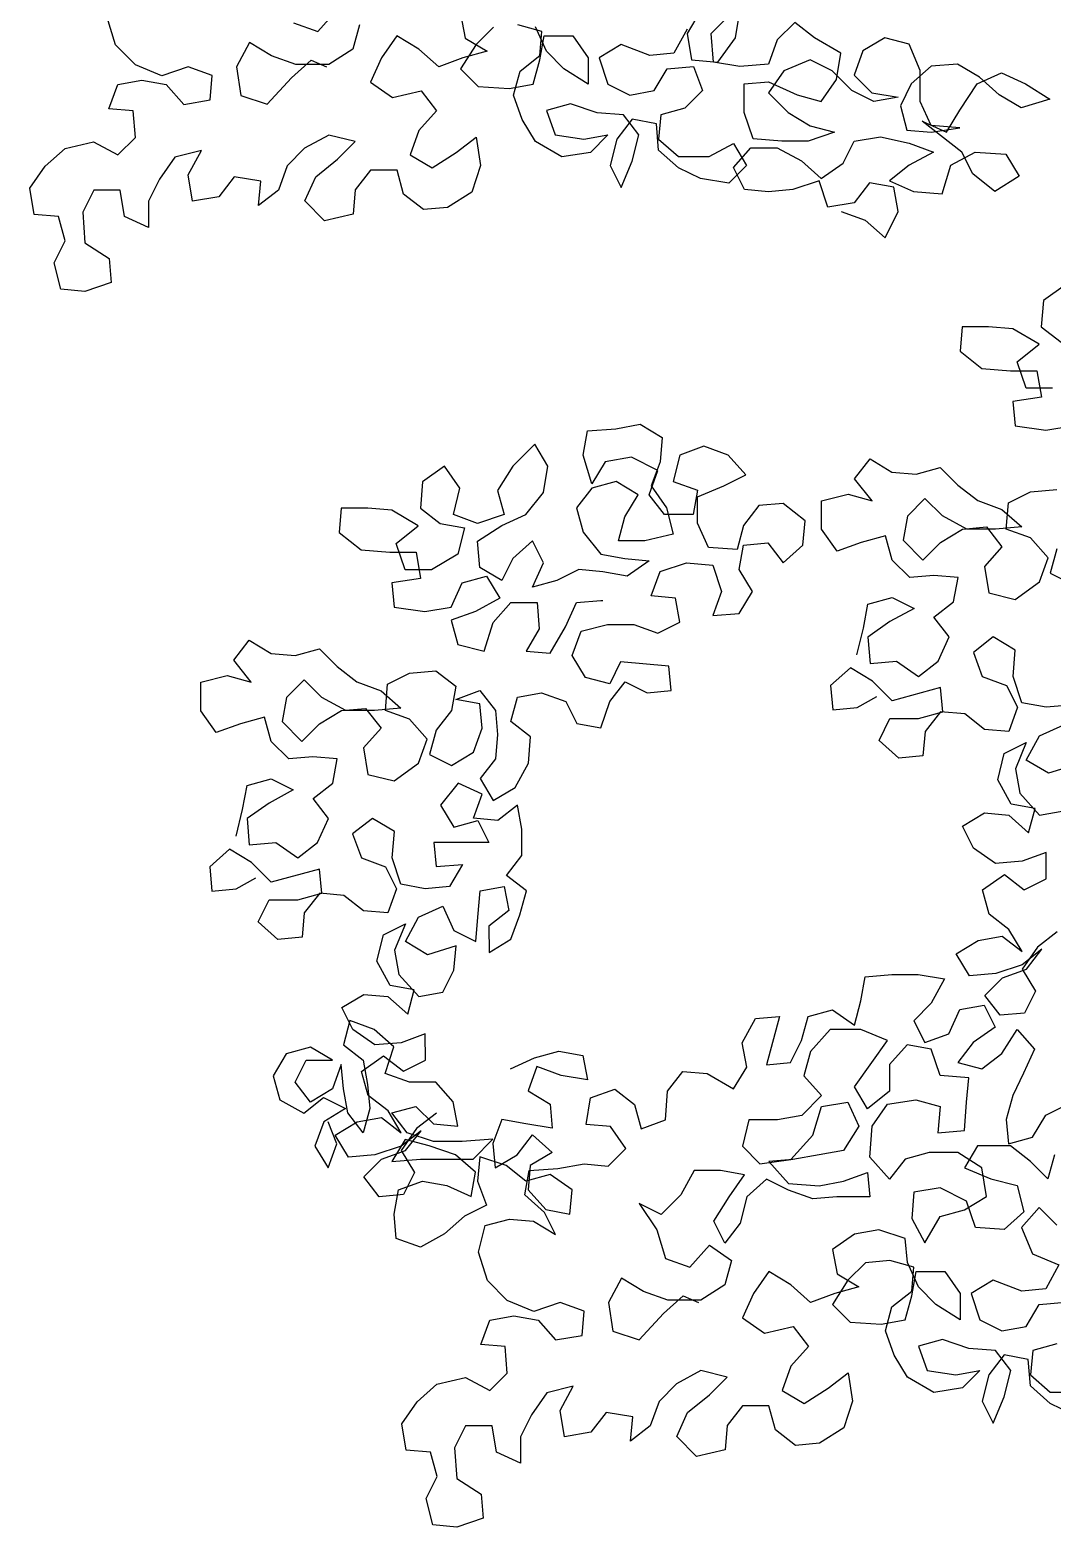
# Model space of a CAD drawing. Header units: metres. Extents: x 2.7 to 23.1, y -0.5 to 9.6.
# Drawn here: x 15.593 to 17.291, y 4.126 to 6.611 of the extents above; entities that cross this region are included whole.
import ezdxf

# ---------------------------------------------------------------- set-up
doc = ezdxf.new("R2010")
doc.units = ezdxf.units.M
doc.layers.add('ceco.net 89', color=7, linetype='Continuous')

msp = doc.modelspace()

# ---------------------------------------------------------------- linework, layer by layer
at = {"layer": 'ceco.net 89'}
for points in [[(16.9407, 6.3094), (16.9809, 6.2949), (17.0137, 6.2657), (17.0356, 6.3095), (17.0283, 6.3497), (16.9881, 6.3569), (16.9626, 6.3241), (16.9188, 6.3167), (16.9041, 6.3605), (16.8603, 6.3459), (16.8202, 6.3422), (16.78, 6.3458), (16.7617, 6.3823), (16.7909, 6.4152), (16.8347, 6.4152), (16.8749, 6.3934), (16.9078, 6.3642), (16.9443, 6.3898), (16.9625, 6.4263), (17.0063, 6.4336), (17.0538, 6.4227), (17.0939, 6.4082), (17.0538, 6.3862), (17.021, 6.3606), (17.0611, 6.3424), (17.1086, 6.3388), (17.1232, 6.3863), (17.1633, 6.4082), (17.2144, 6.4046), (17.2364, 6.3681), (17.1962, 6.3425), (17.1597, 6.3717), (17.1414, 6.4082), (17.0756, 6.4593), (17.1158, 6.441), (17.1377, 6.4776), (17.1669, 6.5214), (17.207, 6.5397), (17.2472, 6.5215), (17.2874, 6.496), (17.2399, 6.4813), (17.2034, 6.5032), (17.1705, 6.5324), (17.134, 6.5542), (17.0902, 6.5505), (17.0573, 6.5213), (17.0391, 6.4848), (17.0501, 6.4446), (17.0903, 6.441), (17.1377, 6.4484), (17.0902, 6.452), (17.0719, 6.4921), (17.0719, 6.5432), (17.0536, 6.587), (17.0134, 6.5979), (16.9769, 6.576), (16.9624, 6.5358), (16.9916, 6.5066), (17.0354, 6.4994), (16.9953, 6.492), (16.9587, 6.5103), (16.9259, 6.5431), (16.8893, 6.5613), (16.8455, 6.543), (16.82, 6.5065), (16.8529, 6.4737), (16.8894, 6.4518), (16.9296, 6.4409), (16.8858, 6.4262), (16.842, 6.4262), (16.7945, 6.4298), (16.7799, 6.4736), (16.7798, 6.5211), (16.82, 6.5247), (16.8675, 6.5029), (16.9077, 6.492), (16.9332, 6.5285), (16.9404, 6.5723), (16.8966, 6.5978), (16.8637, 6.6234), (16.8345, 6.5941), (16.82, 6.554), (16.7725, 6.5503), (16.7287, 6.5575), (16.725, 6.605), (16.7834, 6.6635)], [(16.3087, 6.6375), (16.3161, 6.5973), (16.3526, 6.5754), (16.3125, 6.5644), (16.2723, 6.5498), (16.2394, 6.579), (16.2029, 6.6009), (16.1774, 6.5643), (16.1591, 6.5241), (16.1957, 6.4986), (16.2431, 6.5096), (16.2687, 6.4768), (16.2395, 6.4439), (16.225, 6.4037), (16.2615, 6.3818), (16.3016, 6.4074), (16.3345, 6.433), (16.3418, 6.3856), (16.3273, 6.3417), (16.2871, 6.3161), (16.247, 6.3125), (16.2141, 6.338), (16.2031, 6.3781), (16.1593, 6.3781), (16.1338, 6.3452), (16.1301, 6.305), (16.0827, 6.294), (16.0498, 6.3269), (16.068, 6.3671), (16.1045, 6.3963), (16.1337, 6.4255), (16.0899, 6.4364), (16.0497, 6.4145), (16.0205, 6.3853), (16.006, 6.3451), (15.9731, 6.3195), (15.9767, 6.3597), (15.9329, 6.3669), (15.9074, 6.334), (15.8636, 6.3267), (15.8562, 6.3705), (15.8781, 6.4107), (15.8343, 6.3997), (15.8088, 6.3632), (15.7906, 6.3266), (15.7906, 6.2828), (15.7504, 6.301), (15.7431, 6.3449), (15.6993, 6.3448), (15.6811, 6.3083), (15.6847, 6.2572), (15.7249, 6.2317), (15.7286, 6.1915), (15.6848, 6.1768), (15.6447, 6.1805), (15.6337, 6.2243), (15.6519, 6.2608), (15.6409, 6.3009), (15.6007, 6.3046), (15.5934, 6.3484), (15.6189, 6.3849), (15.6517, 6.4141), (15.6992, 6.4251), (15.7394, 6.4033), (15.7686, 6.4325), (15.7649, 6.4763), (15.7247, 6.4799), (15.7393, 6.5201), (15.7794, 6.5274), (15.8196, 6.5202), (15.8488, 6.4873), (15.8926, 6.4947), (15.8963, 6.5349), (15.8561, 6.5494), (15.8123, 6.5348), (15.7685, 6.553), (15.7356, 6.5858), (15.7209, 6.6333)], [(16.0313, 6.6226), (16.0714, 6.608), (16.1043, 6.6446)], [(16.7067, 6.6415), (16.6848, 6.6049), (16.6922, 6.5611), (16.736, 6.5575), (16.7652, 6.5977), (16.7724, 6.6415)], [(16.1408, 6.619), (16.1299, 6.5789), (16.0897, 6.5533), (16.035, 6.5532), (15.9948, 6.5678), (15.9583, 6.5897), (15.9364, 6.5495), (15.9438, 6.502), (15.9876, 6.4875), (16.0277, 6.5313), (16.0605, 6.5606), (16.0861, 6.5496)], [(16.3635, 6.6156), (16.3343, 6.5864), (16.3088, 6.5462), (16.3381, 6.517), (16.3892, 6.5134), (16.4293, 6.5207), (16.4402, 6.5609), (16.4475, 6.6011), (16.495, 6.6011), (16.5206, 6.5646), (16.5206, 6.5208), (16.4804, 6.5463), (16.4512, 6.5755), (16.4329, 6.6157)], [(16.6848, 6.6122), (16.663, 6.5721), (16.6228, 6.5684), (16.5753, 6.5866), (16.5388, 6.5646), (16.5535, 6.5208), (16.59, 6.5026), (16.6302, 6.51), (16.652, 6.5465), (16.6958, 6.5502), (16.7105, 6.51), (16.6813, 6.4808), (16.6411, 6.4698), (16.6375, 6.4296), (16.6704, 6.4005), (16.7215, 6.4005), (16.7617, 6.4225), (16.7836, 6.386), (16.7544, 6.3567), (16.707, 6.364), (16.6704, 6.3822), (16.6375, 6.4114), (16.6339, 6.4552), (16.5937, 6.4625), (16.5682, 6.4296), (16.5572, 6.3858), (16.5755, 6.3493), (16.5937, 6.3931), (16.6047, 6.4369), (16.5791, 6.4698), (16.5353, 6.4734), (16.4914, 6.4879), (16.4513, 6.4769), (16.4659, 6.4368), (16.5134, 6.4295), (16.5535, 6.4369), (16.5244, 6.4076), (16.4769, 6.4003), (16.4331, 6.4258), (16.4111, 6.4623), (16.3965, 6.5024), (16.4074, 6.5426), (16.4402, 6.5682), (16.4439, 6.6084), (16.4037, 6.6193)], [(17.3133, 6.1876), (17.2769, 6.162), (17.2732, 6.1182), (17.3061, 6.0927)], [(17.2916, 6.016), (17.2478, 6.016), (17.2331, 6.0598), (17.2696, 6.089), (17.2258, 6.1145), (17.1856, 6.1181), (17.1418, 6.1181), (17.1382, 6.0779), (17.1747, 6.0488), (17.2222, 6.0452), (17.266, 6.0452), (17.2733, 6.0014), (17.2259, 5.994), (17.2296, 5.9539), (17.2807, 5.9466), (17.3245, 5.954)], [(15.9358, 5.2729), (15.9467, 5.3167), (15.954, 5.3569), (15.9942, 5.3679), (16.0307, 5.3496), (15.9905, 5.3277), (15.9541, 5.3021), (15.9577, 5.2583), (16.0016, 5.262), (16.0381, 5.2365), (16.0709, 5.2621), (16.0891, 5.3022), (16.0636, 5.3351), (16.0964, 5.3607), (16.1037, 5.4008), (16.0635, 5.4044), (16.0233, 5.4008), (15.9941, 5.4299), (15.9831, 5.4701), (15.943, 5.4591), (15.9028, 5.4445), (15.8772, 5.4809), (15.8772, 5.5284), (15.921, 5.5394), (15.9611, 5.5285), (15.9319, 5.565), (15.9574, 5.5979), (15.994, 5.576), (16.0341, 5.5724), (16.0743, 5.5834), (16.1035, 5.5542), (16.1364, 5.5286), (16.1766, 5.5141), (16.2095, 5.4849), (16.1657, 5.4812), (16.1182, 5.4812), (16.078, 5.503), (16.0488, 5.5322), (16.0196, 5.503), (16.0123, 5.4628), (16.0452, 5.43), (16.0744, 5.4592), (16.1109, 5.4812), (16.151, 5.4848), (16.1766, 5.452), (16.1475, 5.4191), (16.1548, 5.3753), (16.1986, 5.3644), (16.2388, 5.3936), (16.2533, 5.4338), (16.2241, 5.4667), (16.1839, 5.4812), (16.1875, 5.525), (16.224, 5.5433), (16.2678, 5.547), (16.3007, 5.5215), (16.2934, 5.4813), (16.2679, 5.4484), (16.257, 5.4083), (16.2935, 5.39), (16.33, 5.412), (16.3446, 5.4522), (16.3409, 5.4923), (16.3007, 5.4996), (16.3409, 5.5142), (16.3665, 5.4814), (16.3701, 5.4412), (16.3665, 5.4011), (16.341, 5.3682), (16.3629, 5.3317), (16.3994, 5.3536), (16.4213, 5.3938), (16.4249, 5.4376), (16.392, 5.4632), (16.403, 5.5033), (16.4431, 5.5107), (16.4833, 5.4961), (16.5016, 5.4596), (16.5417, 5.4523), (16.5563, 5.4962), (16.5818, 5.5291), (16.6184, 5.5108), (16.6585, 5.5145), (16.6548, 5.5547), (16.5745, 5.5619), (16.5563, 5.5254), (16.5161, 5.5363), (16.4942, 5.5728), (16.5087, 5.613), (16.5525, 5.624), (16.5964, 5.624), (16.6365, 5.6094), (16.673, 5.6277), (16.6657, 5.6679), (16.6255, 5.6715), (16.6401, 5.7117), (16.6839, 5.7263), (16.7277, 5.7227), (16.7423, 5.6789), (16.7278, 5.6387), (16.7716, 5.6424), (16.7935, 5.6789), (16.7715, 5.7154), (16.7788, 5.7556), (16.8189, 5.7593), (16.8445, 5.7265), (16.8774, 5.7557), (16.881, 5.7959), (16.8444, 5.825), (16.8043, 5.8213), (16.7788, 5.7885), (16.7678, 5.7483), (16.7204, 5.7519), (16.7021, 5.792), (16.702, 5.8359), (16.7458, 5.8542), (16.7823, 5.8724), (16.7531, 5.9053), (16.7129, 5.9198), (16.6728, 5.9052), (16.6619, 5.8614), (16.702, 5.8468), (16.6948, 5.8066), (16.6473, 5.8066), (16.6217, 5.8394), (16.6363, 5.8796), (16.5924, 5.9015), (16.5486, 5.8941), (16.5268, 5.8576), (16.5121, 5.9051), (16.5194, 5.9452), (16.5668, 5.9489), (16.607, 5.9563), (16.6435, 5.9344), (16.6399, 5.8942), (16.6253, 5.854), (16.6509, 5.8176), (16.6619, 5.7738), (16.6145, 5.7628), (16.5707, 5.7627), (16.5816, 5.8029), (16.6035, 5.8394), (16.5669, 5.8613), (16.5268, 5.8503), (16.5012, 5.8174), (16.5122, 5.7773), (16.5415, 5.7408), (16.5816, 5.7335), (16.6218, 5.7299), (16.5853, 5.7043), (16.5452, 5.7116), (16.505, 5.7152), (16.4685, 5.6969), (16.4283, 5.6859), (16.4466, 5.7261), (16.4283, 5.7626), (16.3954, 5.7333), (16.3772, 5.6968), (16.3407, 5.7187), (16.337, 5.7625), (16.3771, 5.7881), (16.4173, 5.8064), (16.4465, 5.8429), (16.4537, 5.8867), (16.4318, 5.9232), (16.3953, 5.8867), (16.3698, 5.8465), (16.3808, 5.8064), (16.337, 5.7917), (16.2968, 5.8063), (16.3077, 5.8501), (16.2821, 5.8866), (16.2456, 5.861), (16.242, 5.8172), (16.2749, 5.7917), (16.3151, 5.7844), (16.3042, 5.7406), (16.2604, 5.715), (16.2166, 5.7149), (16.2019, 5.7587), (16.2384, 5.788), (16.1946, 5.8135), (16.1544, 5.8171), (16.1106, 5.8171), (16.107, 5.7769), (16.1435, 5.7477), (16.191, 5.7441), (16.2348, 5.7442), (16.2421, 5.7003), (16.1947, 5.693), (16.1984, 5.6528), (16.2495, 5.6456), (16.2933, 5.6529), (16.3115, 5.6931), (16.3517, 5.7041), (16.3736, 5.6676), (16.3335, 5.6457), (16.2933, 5.631), (16.3043, 5.5909), (16.3481, 5.58), (16.3627, 5.6274), (16.3919, 5.6603), (16.4357, 5.6604), (16.4394, 5.6166), (16.4175, 5.58), (16.4577, 5.5764), (16.4832, 5.6202), (16.5014, 5.6604), (16.5415, 5.6641), (16.5452, 5.6641)], [(16.967, 5.5739), (16.978, 5.6178), (16.9852, 5.6579), (17.0254, 5.6689), (17.0619, 5.6507), (17.0218, 5.6288), (16.9853, 5.6032), (16.989, 5.5593), (17.0328, 5.563), (17.0693, 5.5375), (17.1021, 5.5631), (17.1204, 5.6033), (17.0948, 5.6361), (17.1276, 5.6617), (17.1349, 5.7019), (17.0947, 5.7055), (17.0546, 5.7018), (17.0253, 5.731), (17.0143, 5.7711), (16.9742, 5.7601), (16.934, 5.7455), (16.9084, 5.782), (16.9084, 5.8295), (16.9522, 5.8405), (16.9924, 5.8295), (16.9631, 5.866), (16.9887, 5.8989), (17.0252, 5.877), (17.0654, 5.8734), (17.1055, 5.8844), (17.1347, 5.8552), (17.1676, 5.8297), (17.2078, 5.8151), (17.2407, 5.7859), (17.1969, 5.7823), (17.1494, 5.7822), (17.1092, 5.8041), (17.08, 5.8333), (17.0508, 5.804), (17.0435, 5.7639), (17.0764, 5.731), (17.1056, 5.7603), (17.1421, 5.7822), (17.1823, 5.7859), (17.2079, 5.7531), (17.1787, 5.7202), (17.186, 5.6764), (17.2298, 5.6655), (17.27, 5.6947), (17.2845, 5.7349), (17.2553, 5.7677), (17.2151, 5.7823), (17.2187, 5.8261), (17.2552, 5.8444), (17.299, 5.8481)], [(17.2991, 5.7495), (17.2882, 5.7093), (17.3247, 5.6911)], [(17.3213, 5.4903), (17.2811, 5.4866), (17.241, 5.4939), (17.2263, 5.5377), (17.2299, 5.5815), (17.1934, 5.6033), (17.1606, 5.5778), (17.1752, 5.5376), (17.2154, 5.523), (17.2337, 5.4866), (17.2191, 5.4464), (17.1789, 5.45), (17.146, 5.4755), (17.1059, 5.4791), (17.0803, 5.4462), (17.0767, 5.4061), (17.0366, 5.4024), (17.0037, 5.4316), (17.0219, 5.4681), (17.0694, 5.4681), (17.1095, 5.4791), (17.1058, 5.5193), (17.0255, 5.4973), (16.9926, 5.5301), (16.9561, 5.552), (16.9233, 5.5228), (16.927, 5.4826), (16.9671, 5.4863), (17, 5.5046)], [(17.3323, 5.3917), (17.2849, 5.3771), (17.2483, 5.3989), (17.2702, 5.4391), (17.3104, 5.4574)], [(17.2997, 5.1142), (17.2669, 5.0886), (17.2414, 5.0521), (17.2633, 5.0156), (17.2451, 4.9791), (17.2049, 4.9754), (17.1793, 5.0082), (17.2085, 5.0374), (17.2487, 5.0521), (17.2742, 5.085), (17.2414, 5.0594), (17.1976, 5.0447), (17.1537, 5.041), (17.1318, 5.0775), (17.1683, 5.0995), (17.2084, 5.1068), (17.2413, 5.0813), (17.2194, 5.1178), (17.1865, 5.1433), (17.1755, 5.1835), (17.212, 5.209), (17.2449, 5.1835), (17.2814, 5.2018), (17.2813, 5.2456), (17.2412, 5.231), (17.1974, 5.2273), (17.1608, 5.2528), (17.1426, 5.2893), (17.1791, 5.3112), (17.2192, 5.3076), (17.2521, 5.2785), (17.263, 5.3186), (17.2229, 5.3259), (17.2009, 5.366), (17.2118, 5.4099), (17.2483, 5.4281), (17.2301, 5.3843), (17.2374, 5.3442), (17.2703, 5.3077), (17.3105, 5.315)], [(16.2685, 4.8132), (16.2357, 4.7876), (16.2101, 4.751), (16.2321, 4.7145), (16.2139, 4.678), (16.1737, 4.6743), (16.1481, 4.7072), (16.1773, 4.7364), (16.2174, 4.751), (16.243, 4.7839), (16.2101, 4.7583), (16.1663, 4.7437), (16.1225, 4.74), (16.1006, 4.7765), (16.1371, 4.7984), (16.1772, 4.8058), (16.2101, 4.7802), (16.1882, 4.8167), (16.1553, 4.8423), (16.1443, 4.8824), (16.1808, 4.908), (16.2137, 4.8825), (16.2502, 4.9008), (16.2501, 4.9446), (16.21, 4.9299), (16.1662, 4.9262), (16.1296, 4.9518), (16.1113, 4.9883), (16.1478, 5.0102), (16.188, 5.0066), (16.2209, 4.9774), (16.2318, 5.0176), (16.1916, 5.0248), (16.1697, 5.065), (16.1806, 5.1088), (16.2171, 5.1271), (16.1989, 5.0833), (16.2062, 5.0431), (16.2391, 5.0066), (16.2793, 5.014), (16.2975, 5.0505), (16.3011, 5.0907), (16.2536, 5.076), (16.2171, 5.0979), (16.239, 5.1381), (16.2791, 5.1564), (16.2974, 5.1162), (16.334, 5.098), (16.3376, 5.1382), (16.3412, 5.182), (16.3813, 5.1893), (16.3887, 5.1492), (16.3558, 5.1236), (16.3559, 5.0798), (16.3924, 5.1017), (16.4069, 5.1419), (16.4179, 5.182), (16.385, 5.2076), (16.4105, 5.2405), (16.4105, 5.2843), (16.4031, 5.3244), (16.3703, 5.2988), (16.3301, 5.3025), (16.3447, 5.3426), (16.3045, 5.3608), (16.2753, 5.3243), (16.2973, 5.2878), (16.3374, 5.2988), (16.3557, 5.2623), (16.2644, 5.2622), (16.2681, 5.2221), (16.3119, 5.2258), (16.2901, 5.1892), (16.2499, 5.1855), (16.2097, 5.1928), (16.1951, 5.2366), (16.1987, 5.2804), (16.1622, 5.3023), (16.1293, 5.2767), (16.144, 5.2366), (16.1841, 5.222), (16.2024, 5.1855), (16.1879, 5.1453), (16.1477, 5.1489), (16.1148, 5.1745), (16.0747, 5.1781), (16.0491, 5.1452), (16.0455, 5.105), (16.0054, 5.1013), (15.9725, 5.1305), (15.9907, 5.1671), (16.0382, 5.1671), (16.0783, 5.1781), (16.0746, 5.2182), (15.9943, 5.1963), (15.9614, 5.2291), (15.9249, 5.251), (15.8921, 5.2217), (15.8957, 5.1816), (15.9359, 5.1853), (15.9687, 5.2035)], [(17.3247, 4.3132), (17.2882, 4.3314), (17.2553, 4.3606), (17.2516, 4.4044), (17.2115, 4.4117), (17.1859, 4.3788), (17.175, 4.335), (17.1933, 4.2985), (17.2115, 4.3423), (17.2224, 4.3861), (17.1969, 4.419), (17.153, 4.4226), (17.1092, 4.4372), (17.0691, 4.4262), (17.0837, 4.386), (17.1312, 4.3788), (17.1713, 4.3861), (17.1421, 4.3569), (17.0947, 4.3495), (17.0509, 4.375), (17.0289, 4.4115), (17.0143, 4.4517), (17.0252, 4.4918), (17.058, 4.5174), (17.0616, 4.5576), (17.0215, 4.5685), (16.9813, 4.5648), (16.9521, 4.5356), (16.9266, 4.4954), (16.9558, 4.4662), (17.007, 4.4626), (17.0471, 4.47), (17.058, 4.5101), (17.0653, 4.5503), (17.1128, 4.5503), (17.1384, 4.5139), (17.1384, 4.47), (17.0982, 4.4956), (17.069, 4.5247), (17.0507, 4.5649), (17.047, 4.605), (17.0032, 4.6196), (16.963, 4.6123), (16.9265, 4.5867), (16.9339, 4.5465), (16.9704, 4.5247), (16.9302, 4.5137), (16.8901, 4.499), (16.8572, 4.5282), (16.8207, 4.5501), (16.7952, 4.5135), (16.7769, 4.4734), (16.8135, 4.4478), (16.8609, 4.4588), (16.8865, 4.426), (16.8573, 4.3931), (16.8428, 4.3529), (16.8793, 4.3311), (16.9194, 4.3567), (16.9523, 4.3822), (16.9596, 4.3348), (16.9451, 4.291), (16.9049, 4.2654), (16.8648, 4.2617), (16.8319, 4.2872), (16.8209, 4.3274), (16.7771, 4.3273), (16.7515, 4.2944), (16.7479, 4.2543), (16.7005, 4.2433), (16.6676, 4.2761), (16.6858, 4.3163), (16.7223, 4.3455), (16.7515, 4.3748), (16.7076, 4.3857), (16.6675, 4.3637), (16.6383, 4.3345), (16.6238, 4.2943), (16.5909, 4.2687), (16.5945, 4.3089), (16.5507, 4.3162), (16.5252, 4.2833), (16.4814, 4.2759), (16.474, 4.3197), (16.4959, 4.3599), (16.4521, 4.3489), (16.4266, 4.3124), (16.4084, 4.2759), (16.4084, 4.232), (16.3682, 4.2503), (16.3609, 4.2941), (16.3171, 4.294), (16.2988, 4.2575), (16.3025, 4.2064), (16.3427, 4.1809), (16.3464, 4.1407), (16.3026, 4.1261), (16.2624, 4.1297), (16.2514, 4.1735), (16.2697, 4.21), (16.2587, 4.2502), (16.2185, 4.2538), (16.2112, 4.2976), (16.2367, 4.3341), (16.2695, 4.3634), (16.317, 4.3744), (16.3572, 4.3525), (16.3863, 4.3817), (16.3827, 4.4255), (16.3425, 4.4291), (16.3571, 4.4693), (16.3972, 4.4767), (16.4374, 4.4694), (16.4666, 4.4366), (16.5104, 4.4439), (16.514, 4.4841), (16.4739, 4.4986), (16.4301, 4.484), (16.3862, 4.5022), (16.3533, 4.535), (16.3387, 4.5825), (16.3496, 4.6263), (16.3898, 4.6373), (16.4299, 4.6337), (16.4665, 4.6118), (16.4482, 4.6483), (16.4153, 4.6775), (16.4226, 4.7177), (16.47, 4.7214), (16.5138, 4.7287), (16.554, 4.7251), (16.5832, 4.7543), (16.5576, 4.7908), (16.5174, 4.7944), (16.5247, 4.8382), (16.5648, 4.8529), (16.5977, 4.8274), (16.6087, 4.7872), (16.6488, 4.8018), (16.6525, 4.8493), (16.678, 4.8822), (16.7181, 4.8786), (16.762, 4.8531), (16.7839, 4.8896), (16.7765, 4.9297), (16.7984, 4.9699), (16.8385, 4.9736), (16.8167, 4.8933), (16.8569, 4.897), (16.8751, 4.9335), (16.886, 4.9737), (16.9262, 4.9846), (16.9627, 4.9591), (16.9736, 4.9993), (16.9809, 5.0395), (17.0247, 5.0432), (17.0685, 5.0432), (17.1123, 5.0359), (17.0904, 4.9958), (17.0613, 4.9665), (17.0796, 4.93), (17.1197, 4.9447), (17.1379, 4.9848), (17.1781, 4.9922), (17.1964, 4.9557), (17.1599, 4.9301), (17.1344, 4.8972), (17.1745, 4.8863), (17.2074, 4.9119), (17.2329, 4.9521), (17.2621, 4.9192), (17.2439, 4.8791), (17.2257, 4.8425), (17.2148, 4.8024), (17.2185, 4.7622), (17.2586, 4.7732), (17.2805, 4.8097), (17.317, 4.828)], [(16.3915, 4.8865), (16.4317, 4.9048), (16.4718, 4.9158), (16.512, 4.9085), (16.5193, 4.8684), (16.4755, 4.8757), (16.4353, 4.8902), (16.4208, 4.85), (16.4573, 4.8282), (16.461, 4.788), (16.4172, 4.7953), (16.377, 4.8025), (16.3624, 4.7624), (16.3661, 4.7222), (16.4026, 4.7441), (16.4281, 4.777), (16.461, 4.7479), (16.4245, 4.7259), (16.4209, 4.6857), (16.4502, 4.6529), (16.4903, 4.6456), (16.4939, 4.6858), (16.4574, 4.7113), (16.4172, 4.7003), (16.3844, 4.7259), (16.3405, 4.7404), (16.3369, 4.7003), (16.3516, 4.6601), (16.3151, 4.6418), (16.2822, 4.6126), (16.2421, 4.5907), (16.2019, 4.6052), (16.1982, 4.6454), (16.2055, 4.6856), (16.2456, 4.7002), (16.2858, 4.6929), (16.326, 4.6747), (16.3333, 4.7149), (16.3004, 4.7441), (16.2565, 4.7586), (16.2164, 4.7695), (16.1945, 4.733), (16.242, 4.7367), (16.3296, 4.7368), (16.3624, 4.7697), (16.3113, 4.766), (16.2638, 4.7659), (16.22, 4.7805), (16.1944, 4.8133), (16.2346, 4.8243), (16.2638, 4.7951), (16.304, 4.7915), (16.2966, 4.8317), (16.2674, 4.8645), (16.2236, 4.8645), (16.1834, 4.879), (16.198, 4.9229), (16.1651, 4.952), (16.1249, 4.9666), (16.114, 4.9264), (16.1469, 4.9009), (16.1542, 4.8608), (16.1579, 4.8206), (16.147, 4.7804), (16.1214, 4.8133), (16.1141, 4.8534), (16.1104, 4.8936), (16.0958, 4.8534), (16.0593, 4.8315), (16.0337, 4.8643), (16.052, 4.9008), (16.0958, 4.9009), (16.0592, 4.9227), (16.0191, 4.9117), (15.9972, 4.8752), (16.0082, 4.8351), (16.0484, 4.8132), (16.0812, 4.8388), (16.1177, 4.8206), (16.0813, 4.7986), (16.0667, 4.7584), (16.0886, 4.722), (16.1032, 4.7621), (16.0886, 4.7986)], [(17.2951, 4.744), (17.2842, 4.7038), (17.255, 4.733), (17.2221, 4.7586), (17.1673, 4.7585), (17.1455, 4.722), (17.1893, 4.7038), (17.2331, 4.6928), (17.2441, 4.649), (17.2113, 4.6198), (17.1638, 4.6234), (17.1492, 4.6672), (17.1053, 4.6891), (17.0615, 4.6817), (17.0579, 4.6379), (17.0799, 4.5978), (17.1054, 4.6416), (17.1455, 4.6526), (17.182, 4.6745), (17.1747, 4.722), (17.1345, 4.7475), (17.087, 4.7475), (17.0469, 4.7365), (17.0213, 4.7036), (16.9885, 4.7401), (16.9921, 4.7912), (17.0176, 4.8277), (17.065, 4.8351), (17.1052, 4.8242), (17.1016, 4.7803), (17.1454, 4.784), (17.149, 4.8315), (17.1526, 4.8717), (17.1052, 4.8753), (17.0905, 4.9191), (17.0504, 4.9263), (17.0212, 4.8935), (17.0212, 4.8496), (16.9847, 4.8204), (16.9628, 4.8569), (16.992, 4.8971), (17.0175, 4.9336), (16.9737, 4.9518), (16.9225, 4.9518), (16.8897, 4.9152), (16.8788, 4.8751), (16.908, 4.8422), (16.8752, 4.8093), (16.835, 4.802), (16.7876, 4.802), (16.7767, 4.7581), (16.8059, 4.729), (16.857, 4.7363), (16.8935, 4.7765), (16.9081, 4.824), (16.9519, 4.8313), (16.9702, 4.7912), (16.9446, 4.751), (16.9045, 4.7437), (16.8607, 4.7363), (16.8205, 4.7326), (16.8534, 4.6961), (16.9045, 4.6925), (16.9447, 4.6999), (16.9848, 4.7145), (16.9885, 4.6744), (16.9337, 4.6743), (16.8936, 4.6706), (16.8534, 4.6852), (16.8169, 4.7034), (16.7841, 4.6742), (16.7731, 4.6304), (16.7476, 4.5975), (16.7293, 4.634), (16.7548, 4.6741), (16.7804, 4.7107), (16.7402, 4.7179), (16.6964, 4.7179), (16.6745, 4.6777), (16.6417, 4.6448), (16.6052, 4.6631), (16.6344, 4.6193), (16.6491, 4.5718), (16.6892, 4.5573), (16.7221, 4.5938), (16.7586, 4.5683), (16.7477, 4.5281), (16.7075, 4.5025), (16.6528, 4.5025), (16.6126, 4.517), (16.5761, 4.5389), (16.5542, 4.4987), (16.5615, 4.4513), (16.6054, 4.4367), (16.6455, 4.4805), (16.6783, 4.5098), (16.7039, 4.4988)], [(17.2989, 4.6272), (17.2697, 4.6564), (17.2405, 4.6235), (17.2588, 4.5797), (17.3026, 4.5615), (17.2807, 4.5213), (17.2406, 4.5176), (17.1931, 4.5358), (17.1566, 4.5139), (17.1713, 4.4701), (17.2078, 4.4518), (17.2479, 4.4592), (17.2698, 4.4957), (17.3136, 4.4994)], [(17.2991, 4.43), (17.2589, 4.419), (17.2553, 4.3789), (17.2882, 4.3497), (17.3393, 4.3497)]]:
    msp.add_lwpolyline(points, dxfattribs=at)

doc.saveas('drawing.dxf')
